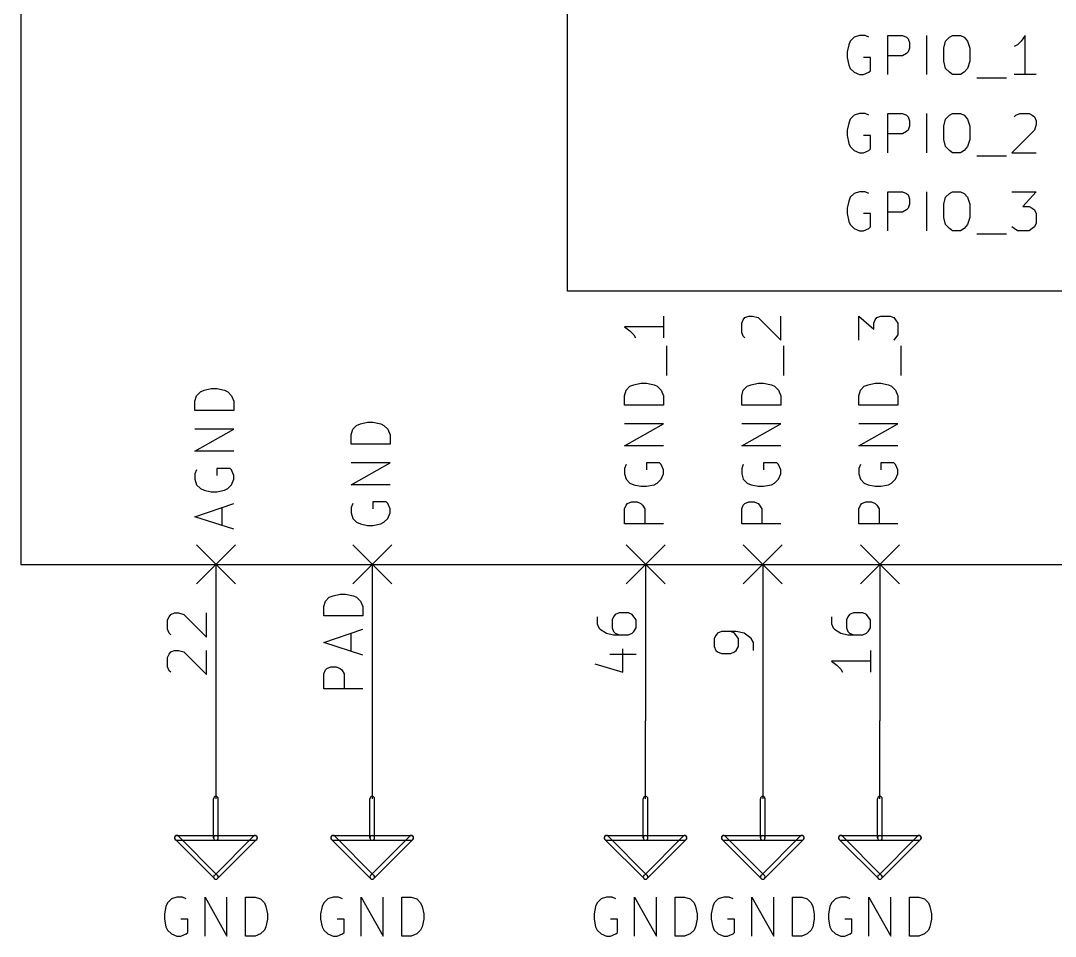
# Model space of a CAD drawing. Extents: x 12 to 829, y -582 to -12.
# Drawn here: x 157.99 to 191.63, y -544.98 to -515.21 of the extents above; entities that cross this region are included whole.
import ezdxf

# ---------------------------------------------------------------- set-up
doc = ezdxf.new("R2010")
doc.units = 0
doc.header["$MEASUREMENT"] = 0
doc.layers.add('BLACK', color=7, linetype='CONTINUOUS')

msp = doc.modelspace()

# ---------------------------------------------------------------- linework, layer by layer
at = {"layer": 'Black'}
for p, q in [((157.988, -410.972), (157.988, -532.892)), ((175.768, -524.002), (175.768, -508.762)), ((185.268, -515.696), (185.09, -515.747)), ((185.445, -515.696), (185.268, -515.696)), ((185.572, -515.747), (185.445, -515.696)), ((186.182, -516.966), (186.182, -515.696)), ((186.182, -515.696), (186.665, -515.696)), ((186.665, -515.696), (186.792, -515.747)), ((187.452, -516.966), (187.452, -515.696)), ((188.189, -515.747), (188.29, -515.696)), ((188.29, -515.696), (188.544, -515.696)), ((188.544, -515.696), (188.671, -515.747)), ((190.652, -515.696), (190.525, -515.874)), ((190.652, -516.966), (190.652, -515.696)), ((184.912, -516.001), (184.861, -516.23)), ((184.963, -515.874), (184.912, -516.001)), ((185.09, -515.747), (184.963, -515.874)), ((186.792, -515.747), (186.842, -515.798)), ((186.842, -515.798), (186.893, -515.925)), ((186.893, -515.925), (186.893, -516.103)), ((188.011, -516.103), (188.062, -515.874)), ((188.062, -515.874), (188.189, -515.747)), ((188.671, -515.747), (188.773, -515.874)), ((188.773, -515.874), (188.849, -516.103)), ((190.398, -516.001), (190.297, -516.052)), ((190.525, -515.874), (190.398, -516.001)), ((184.861, -516.23), (184.861, -516.407)), ((184.861, -516.407), (184.912, -516.661)), ((185.623, -516.407), (185.395, -516.407)), ((185.623, -516.839), (185.623, -516.407)), ((186.665, -516.357), (186.182, -516.357)), ((186.792, -516.28), (186.665, -516.357)), ((186.842, -516.23), (186.792, -516.28)), ((186.893, -516.103), (186.842, -516.23)), ((188.011, -516.534), (188.011, -516.103)), ((188.849, -516.103), (188.849, -516.534)), ((184.912, -516.661), (184.963, -516.763)), ((188.062, -516.763), (188.011, -516.534)), ((188.849, -516.534), (188.773, -516.763)), ((184.963, -516.763), (185.09, -516.89)), ((185.09, -516.89), (185.268, -516.966)), ((185.268, -516.966), (185.395, -516.966)), ((185.395, -516.966), (185.572, -516.89)), ((185.572, -516.89), (185.623, -516.839)), ((188.189, -516.89), (188.062, -516.763)), ((188.29, -516.966), (188.189, -516.89)), ((188.544, -516.966), (188.29, -516.966)), ((188.671, -516.89), (188.544, -516.966)), ((188.773, -516.763), (188.671, -516.89)), ((189.078, -517.068), (190.043, -517.068)), ((191.008, -516.966), (190.297, -516.966)), ((184.963, -518.414), (184.912, -518.541)), ((185.09, -518.287), (184.963, -518.414)), ((185.268, -518.236), (185.09, -518.287)), ((185.445, -518.236), (185.268, -518.236)), ((185.572, -518.287), (185.445, -518.236)), ((186.182, -519.506), (186.182, -518.236)), ((186.182, -518.236), (186.665, -518.236)), ((186.665, -518.236), (186.792, -518.287)), ((186.792, -518.287), (186.842, -518.338)), ((186.842, -518.338), (186.893, -518.465)), ((187.452, -519.506), (187.452, -518.236)), ((188.011, -518.643), (188.062, -518.414)), ((188.062, -518.414), (188.189, -518.287)), ((188.189, -518.287), (188.29, -518.236)), ((188.29, -518.236), (188.544, -518.236)), ((188.544, -518.236), (188.671, -518.287)), ((188.671, -518.287), (188.773, -518.414)), ((188.773, -518.414), (188.849, -518.643)), ((190.297, -518.338), (190.348, -518.287)), ((190.348, -518.287), (190.475, -518.236)), ((190.475, -518.236), (190.779, -518.236)), ((190.779, -518.236), (190.881, -518.287)), ((190.881, -518.287), (190.957, -518.338)), ((190.957, -518.338), (191.008, -518.465)), ((184.912, -518.541), (184.861, -518.77)), ((186.893, -518.643), (186.842, -518.77)), ((186.893, -518.465), (186.893, -518.643)), ((188.011, -519.074), (188.011, -518.643)), ((188.849, -518.643), (188.849, -519.074)), ((191.008, -518.592), (190.957, -518.77)), ((191.008, -518.465), (191.008, -518.592)), ((184.861, -518.77), (184.861, -518.947)), ((184.861, -518.947), (184.912, -519.201)), ((185.623, -518.947), (185.395, -518.947)), ((185.623, -519.379), (185.623, -518.947)), ((186.665, -518.897), (186.182, -518.897)), ((186.792, -518.82), (186.665, -518.897)), ((186.842, -518.77), (186.792, -518.82)), ((188.062, -519.303), (188.011, -519.074)), ((188.849, -519.074), (188.773, -519.303)), ((190.957, -518.77), (190.221, -519.506)), ((184.912, -519.201), (184.963, -519.303)), ((184.963, -519.303), (185.09, -519.43)), ((185.09, -519.43), (185.268, -519.506)), ((185.395, -519.506), (185.572, -519.43)), ((185.572, -519.43), (185.623, -519.379)), ((188.189, -519.43), (188.062, -519.303)), ((188.29, -519.506), (188.189, -519.43)), ((188.671, -519.43), (188.544, -519.506)), ((188.773, -519.303), (188.671, -519.43)), ((185.268, -519.506), (185.395, -519.506)), ((188.544, -519.506), (188.29, -519.506)), ((189.078, -519.608), (190.043, -519.608)), ((190.221, -519.506), (191.008, -519.506)), ((185.268, -520.776), (185.09, -520.827)), ((185.445, -520.776), (185.268, -520.776)), ((185.572, -520.827), (185.445, -520.776)), ((186.182, -522.046), (186.182, -520.776)), ((186.182, -520.776), (186.665, -520.776)), ((186.665, -520.776), (186.792, -520.827)), ((187.452, -522.046), (187.452, -520.776)), ((188.189, -520.827), (188.29, -520.776)), ((188.29, -520.776), (188.544, -520.776)), ((188.544, -520.776), (188.671, -520.827)), ((190.221, -520.776), (191.008, -520.776)), ((191.008, -520.776), (190.576, -521.259)), ((184.912, -521.081), (184.861, -521.31)), ((184.963, -520.954), (184.912, -521.081)), ((185.09, -520.827), (184.963, -520.954)), ((186.792, -520.827), (186.842, -520.878)), ((186.842, -520.878), (186.893, -521.005)), ((186.893, -521.005), (186.893, -521.183)), ((188.011, -521.183), (188.062, -520.954)), ((188.062, -520.954), (188.189, -520.827)), ((188.671, -520.827), (188.773, -520.954)), ((188.773, -520.954), (188.849, -521.183)), ((184.861, -521.31), (184.861, -521.487)), ((186.665, -521.437), (186.182, -521.437)), ((186.792, -521.36), (186.665, -521.437)), ((186.842, -521.31), (186.792, -521.36)), ((186.893, -521.183), (186.842, -521.31)), ((188.011, -521.614), (188.011, -521.183)), ((188.849, -521.183), (188.849, -521.614)), ((190.576, -521.259), (190.779, -521.259)), ((190.779, -521.259), (190.881, -521.31)), ((190.881, -521.31), (190.957, -521.36)), ((190.957, -521.36), (191.008, -521.487)), ((184.861, -521.487), (184.912, -521.741)), ((184.912, -521.741), (184.963, -521.843)), ((185.623, -521.487), (185.395, -521.487)), ((185.623, -521.919), (185.623, -521.487)), ((188.062, -521.843), (188.011, -521.614)), ((188.849, -521.614), (188.773, -521.843)), ((191.008, -521.792), (190.957, -521.919)), ((191.008, -521.487), (191.008, -521.792)), ((184.963, -521.843), (185.09, -521.97)), ((185.09, -521.97), (185.268, -522.046)), ((185.268, -522.046), (185.395, -522.046)), ((185.395, -522.046), (185.572, -521.97)), ((185.572, -521.97), (185.623, -521.919)), ((188.189, -521.97), (188.062, -521.843)), ((188.29, -522.046), (188.189, -521.97)), ((188.544, -522.046), (188.29, -522.046)), ((188.671, -521.97), (188.544, -522.046)), ((188.773, -521.843), (188.671, -521.97)), ((190.297, -521.97), (190.221, -521.919)), ((190.398, -522.046), (190.297, -521.97)), ((190.779, -522.046), (190.398, -522.046)), ((190.881, -521.97), (190.779, -522.046)), ((190.957, -521.919), (190.881, -521.97)), ((189.078, -522.148), (190.043, -522.148)), ((192.278, -524.002), (175.768, -524.002)), ((178.892, -524.815), (178.892, -525.526)), ((181.534, -524.866), (181.661, -524.815)), ((181.661, -524.815), (181.788, -524.815)), ((181.788, -524.815), (181.966, -524.866)), ((182.702, -525.602), (182.702, -524.815)), ((185.242, -525.602), (185.242, -524.815)), ((185.242, -524.815), (185.725, -525.247)), ((185.826, -524.866), (185.953, -524.815)), ((185.953, -524.815), (186.258, -524.815)), ((186.258, -524.815), (186.385, -524.866)), ((181.432, -525.043), (181.483, -524.942)), ((181.432, -525.348), (181.432, -525.043)), ((181.483, -524.942), (181.534, -524.866)), ((181.966, -524.866), (182.702, -525.602)), ((185.725, -525.043), (185.776, -524.942)), ((185.725, -525.247), (185.725, -525.043)), ((185.776, -524.942), (185.826, -524.866)), ((186.385, -524.866), (186.436, -524.942)), ((186.436, -524.942), (186.512, -525.043)), ((186.512, -525.043), (186.512, -525.424)), ((178.892, -525.17), (177.622, -525.17)), ((177.622, -525.17), (177.8, -525.297)), ((177.8, -525.297), (177.927, -525.424)), ((177.927, -525.424), (177.978, -525.526)), ((181.483, -525.475), (181.432, -525.348)), ((181.534, -525.526), (181.483, -525.475)), ((186.512, -525.424), (186.436, -525.526)), ((178.994, -526.745), (178.994, -525.78)), ((182.804, -526.745), (182.804, -525.78)), ((186.436, -525.526), (186.385, -525.602)), ((186.614, -526.745), (186.614, -525.78)), ((163.957, -527.228), (164.186, -527.177)), ((164.186, -527.177), (164.363, -527.177)), ((164.363, -527.177), (164.617, -527.228)), ((177.673, -527.228), (177.8, -527.101)), ((177.8, -527.101), (177.927, -527.05)), ((177.927, -527.05), (178.156, -526.999)), ((178.156, -526.999), (178.333, -526.999)), ((178.333, -526.999), (178.587, -527.05)), ((178.587, -527.05), (178.689, -527.101)), ((178.689, -527.101), (178.816, -527.228)), ((181.483, -527.228), (181.61, -527.101)), ((181.61, -527.101), (181.737, -527.05)), ((181.737, -527.05), (181.966, -526.999)), ((181.966, -526.999), (182.143, -526.999)), ((182.143, -526.999), (182.397, -527.05)), ((182.397, -527.05), (182.499, -527.101)), ((182.499, -527.101), (182.626, -527.228)), ((185.293, -527.228), (185.42, -527.101)), ((185.42, -527.101), (185.547, -527.05)), ((185.547, -527.05), (185.776, -526.999)), ((185.776, -526.999), (185.953, -526.999)), ((185.953, -526.999), (186.207, -527.05)), ((186.207, -527.05), (186.309, -527.101)), ((186.309, -527.101), (186.436, -527.228)), ((163.652, -527.583), (163.703, -527.406)), ((163.703, -527.406), (163.83, -527.279)), ((163.83, -527.279), (163.957, -527.228)), ((164.617, -527.228), (164.719, -527.279)), ((164.719, -527.279), (164.846, -527.406)), ((164.846, -527.406), (164.922, -527.583)), ((177.622, -527.406), (177.673, -527.228)), ((177.622, -527.71), (177.622, -527.406)), ((178.816, -527.228), (178.892, -527.406)), ((178.892, -527.406), (178.892, -527.71)), ((181.432, -527.406), (181.483, -527.228)), ((181.432, -527.71), (181.432, -527.406)), ((182.626, -527.228), (182.702, -527.406)), ((182.702, -527.406), (182.702, -527.71)), ((185.242, -527.406), (185.293, -527.228)), ((185.242, -527.71), (185.242, -527.406)), ((186.436, -527.228), (186.512, -527.406)), ((186.512, -527.406), (186.512, -527.71)), ((163.652, -527.888), (163.652, -527.583)), ((164.922, -527.583), (164.922, -527.888)), ((178.892, -527.71), (177.622, -527.71)), ((182.702, -527.71), (181.432, -527.71)), ((186.512, -527.71), (185.242, -527.71)), ((164.922, -527.888), (163.652, -527.888)), ((163.652, -529.209), (164.922, -528.498)), ((164.922, -528.498), (163.652, -528.498)), ((168.732, -528.676), (168.783, -528.498)), ((168.783, -528.498), (168.91, -528.371)), ((168.91, -528.371), (169.037, -528.32)), ((169.037, -528.32), (169.266, -528.269)), ((169.266, -528.269), (169.443, -528.269)), ((169.443, -528.269), (169.697, -528.32)), ((169.697, -528.32), (169.799, -528.371)), ((169.799, -528.371), (169.926, -528.498)), ((169.926, -528.498), (170.002, -528.676)), ((177.622, -529.031), (178.892, -528.32)), ((178.892, -528.32), (177.622, -528.32)), ((181.432, -529.031), (182.702, -528.32)), ((182.702, -528.32), (181.432, -528.32)), ((185.242, -529.031), (186.512, -528.32)), ((186.512, -528.32), (185.242, -528.32)), ((168.732, -528.98), (168.732, -528.676)), ((170.002, -528.676), (170.002, -528.98)), ((170.002, -528.98), (168.732, -528.98)), ((178.892, -529.031), (177.622, -529.031)), ((182.702, -529.031), (181.432, -529.031)), ((186.512, -529.031), (185.242, -529.031)), ((164.922, -529.209), (163.652, -529.209)), ((163.703, -529.819), (163.652, -529.946)), ((164.795, -529.768), (164.363, -529.768)), ((164.363, -529.768), (164.363, -529.996)), ((164.846, -529.819), (164.795, -529.768)), ((164.922, -529.996), (164.846, -529.819)), ((168.732, -530.301), (170.002, -529.59)), ((170.002, -529.59), (168.732, -529.59)), ((177.673, -529.641), (177.622, -529.768)), ((177.622, -529.768), (177.622, -529.946)), ((178.765, -529.59), (178.333, -529.59)), ((178.333, -529.59), (178.333, -529.819)), ((178.816, -529.641), (178.765, -529.59)), ((178.892, -529.819), (178.816, -529.641)), ((178.892, -529.946), (178.892, -529.819)), ((181.483, -529.641), (181.432, -529.768)), ((181.432, -529.768), (181.432, -529.946)), ((182.575, -529.59), (182.143, -529.59)), ((182.143, -529.59), (182.143, -529.819)), ((182.626, -529.641), (182.575, -529.59)), ((182.702, -529.819), (182.626, -529.641)), ((182.702, -529.946), (182.702, -529.819)), ((185.293, -529.641), (185.242, -529.768)), ((185.242, -529.768), (185.242, -529.946)), ((186.385, -529.59), (185.953, -529.59)), ((185.953, -529.59), (185.953, -529.819)), ((186.436, -529.641), (186.385, -529.59)), ((186.512, -529.819), (186.436, -529.641)), ((186.512, -529.946), (186.512, -529.819)), ((163.652, -529.946), (163.652, -530.123)), ((163.652, -530.123), (163.703, -530.301)), ((164.846, -530.301), (164.922, -530.123)), ((164.922, -530.123), (164.922, -529.996)), ((177.622, -529.946), (177.673, -530.123)), ((177.673, -530.123), (177.8, -530.25)), ((178.689, -530.25), (178.816, -530.123)), ((178.816, -530.123), (178.892, -529.946)), ((181.432, -529.946), (181.483, -530.123)), ((181.483, -530.123), (181.61, -530.25)), ((182.499, -530.25), (182.626, -530.123)), ((182.626, -530.123), (182.702, -529.946)), ((185.242, -529.946), (185.293, -530.123)), ((185.293, -530.123), (185.42, -530.25)), ((186.309, -530.25), (186.436, -530.123)), ((186.436, -530.123), (186.512, -529.946)), ((163.703, -530.301), (163.83, -530.428)), ((163.83, -530.428), (163.957, -530.479)), ((163.957, -530.479), (164.186, -530.53)), ((164.186, -530.53), (164.363, -530.53)), ((164.363, -530.53), (164.617, -530.479)), ((164.617, -530.479), (164.719, -530.428)), ((164.719, -530.428), (164.846, -530.301)), ((170.002, -530.301), (168.732, -530.301)), ((177.8, -530.25), (177.927, -530.301)), ((177.927, -530.301), (178.156, -530.352)), ((178.156, -530.352), (178.333, -530.352)), ((178.333, -530.352), (178.587, -530.301)), ((178.587, -530.301), (178.689, -530.25)), ((181.61, -530.25), (181.737, -530.301)), ((181.737, -530.301), (181.966, -530.352)), ((181.966, -530.352), (182.143, -530.352)), ((182.143, -530.352), (182.397, -530.301)), ((182.397, -530.301), (182.499, -530.25)), ((185.42, -530.25), (185.547, -530.301)), ((185.547, -530.301), (185.776, -530.352)), ((185.776, -530.352), (185.953, -530.352)), ((185.953, -530.352), (186.207, -530.301)), ((186.207, -530.301), (186.309, -530.25)), ((169.875, -530.86), (169.443, -530.86)), ((169.443, -530.86), (169.443, -531.089)), ((169.926, -530.911), (169.875, -530.86)), ((177.724, -530.911), (177.851, -530.86)), ((177.851, -530.86), (178.029, -530.86)), ((178.029, -530.86), (178.156, -530.911)), ((181.534, -530.911), (181.661, -530.86)), ((181.661, -530.86), (181.839, -530.86)), ((181.839, -530.86), (181.966, -530.911)), ((185.344, -530.911), (185.471, -530.86)), ((185.471, -530.86), (185.649, -530.86)), ((185.649, -530.86), (185.776, -530.911)), ((163.652, -531.343), (164.922, -530.911)), ((164.541, -531.622), (164.541, -531.038)), ((168.783, -530.911), (168.732, -531.038)), ((168.732, -531.038), (168.732, -531.216)), ((170.002, -531.089), (169.926, -530.911)), ((170.002, -531.216), (170.002, -531.089)), ((177.622, -531.089), (177.673, -530.962)), ((177.622, -531.571), (177.622, -531.089)), ((177.673, -530.962), (177.724, -530.911)), ((178.156, -530.911), (178.206, -530.962)), ((178.206, -530.962), (178.283, -531.089)), ((178.283, -531.089), (178.283, -531.571)), ((181.432, -531.089), (181.483, -530.962)), ((181.432, -531.571), (181.432, -531.089)), ((181.483, -530.962), (181.534, -530.911)), ((181.966, -530.911), (182.016, -530.962)), ((182.016, -530.962), (182.093, -531.089)), ((182.093, -531.089), (182.093, -531.571)), ((185.242, -531.089), (185.293, -530.962)), ((185.242, -531.571), (185.242, -531.089)), ((185.293, -530.962), (185.344, -530.911)), ((185.776, -530.911), (185.826, -530.962)), ((185.826, -530.962), (185.903, -531.089)), ((185.903, -531.089), (185.903, -531.571)), ((164.922, -531.749), (163.652, -531.343)), ((168.732, -531.216), (168.783, -531.393)), ((168.783, -531.393), (168.91, -531.52)), ((168.91, -531.52), (169.037, -531.571)), ((169.697, -531.571), (169.799, -531.52)), ((169.799, -531.52), (169.926, -531.393)), ((169.926, -531.393), (170.002, -531.216)), ((169.037, -531.571), (169.266, -531.622)), ((169.266, -531.622), (169.443, -531.622)), ((169.443, -531.622), (169.697, -531.571)), ((178.892, -531.571), (177.622, -531.571)), ((182.702, -531.571), (181.432, -531.571)), ((186.512, -531.571), (185.242, -531.571)), ((163.703, -532.257), (164.973, -533.527)), ((164.973, -532.257), (163.703, -533.527)), ((168.783, -532.257), (170.053, -533.527)), ((170.053, -532.257), (168.783, -533.527)), ((177.673, -532.257), (178.943, -533.527)), ((178.943, -532.257), (177.673, -533.527)), ((181.483, -532.257), (182.753, -533.527)), ((182.753, -532.257), (181.483, -533.527)), ((185.293, -532.257), (186.563, -533.527)), ((186.563, -532.257), (185.293, -533.527)), ((157.988, -532.892), (192.278, -532.892)), ((164.338, -532.892), (164.338, -537.972)), ((169.418, -532.892), (169.418, -537.972)), ((178.308, -532.892), (178.308, -537.972)), ((182.118, -532.892), (182.118, -537.972)), ((185.928, -532.892), (185.928, -537.972)), ((168.148, -533.908), (168.377, -533.857)), ((168.377, -533.857), (168.554, -533.857)), ((168.554, -533.857), (168.808, -533.908)), ((167.843, -534.264), (167.894, -534.086)), ((167.894, -534.086), (168.021, -533.959)), ((168.021, -533.959), (168.148, -533.908)), ((168.808, -533.908), (168.91, -533.959)), ((168.91, -533.959), (169.037, -534.086)), ((169.037, -534.086), (169.113, -534.264)), ((162.814, -534.594), (162.865, -534.518)), ((162.865, -534.518), (162.992, -534.467)), ((162.992, -534.467), (163.119, -534.467)), ((163.119, -534.467), (163.297, -534.518)), ((163.297, -534.518), (164.033, -535.254)), ((164.033, -535.254), (164.033, -534.467)), ((167.843, -534.568), (167.843, -534.264)), ((169.113, -534.568), (167.843, -534.568)), ((169.113, -534.264), (169.113, -534.568)), ((177.317, -534.518), (177.267, -534.594)), ((177.444, -534.467), (177.317, -534.518)), ((177.749, -534.467), (177.444, -534.467)), ((177.876, -534.518), (177.749, -534.467)), ((177.927, -534.594), (177.876, -534.518)), ((184.937, -534.518), (184.887, -534.594)), ((185.064, -534.467), (184.937, -534.518)), ((185.369, -534.467), (185.064, -534.467)), ((185.496, -534.518), (185.369, -534.467)), ((185.547, -534.594), (185.496, -534.518)), ((162.763, -534.695), (162.814, -534.594)), ((162.763, -535), (162.763, -534.695)), ((176.733, -534.594), (176.733, -534.822)), ((176.733, -534.822), (176.784, -534.949)), ((177.267, -534.594), (177.216, -534.695)), ((177.216, -534.695), (177.216, -534.949)), ((178.003, -534.695), (177.927, -534.594)), ((178.003, -534.949), (178.003, -534.695)), ((184.353, -534.594), (184.353, -534.822)), ((184.353, -534.822), (184.404, -534.949)), ((184.887, -534.594), (184.836, -534.695)), ((184.836, -534.695), (184.836, -534.949)), ((185.623, -534.695), (185.547, -534.594)), ((185.623, -534.949), (185.623, -534.695)), ((162.814, -535.127), (162.763, -535)), ((162.865, -535.178), (162.814, -535.127)), ((167.843, -535.432), (169.113, -535)), ((168.732, -535.711), (168.732, -535.127)), ((176.784, -534.949), (176.835, -535)), ((176.835, -535), (177.038, -535.127)), ((177.038, -535.127), (177.267, -535.178)), ((177.216, -534.949), (177.267, -535.076)), ((177.267, -535.076), (177.317, -535.127)), ((177.267, -535.178), (177.749, -535.178)), ((177.317, -535.127), (177.444, -535.178)), ((177.749, -535.178), (177.876, -535.127)), ((177.876, -535.127), (177.927, -535.076)), ((177.927, -535.076), (178.003, -534.949)), ((180.594, -535.203), (180.543, -535.305)), ((180.645, -535.127), (180.594, -535.203)), ((180.772, -535.076), (180.645, -535.127)), ((181.254, -535.076), (180.772, -535.076)), ((181.204, -535.127), (181.077, -535.076)), ((181.254, -535.203), (181.204, -535.127)), ((181.508, -535.127), (181.254, -535.076)), ((181.331, -535.305), (181.254, -535.203)), ((181.686, -535.254), (181.508, -535.127)), ((184.404, -534.949), (184.455, -535)), ((184.455, -535), (184.658, -535.127)), ((184.658, -535.127), (184.887, -535.178)), ((184.836, -534.949), (184.887, -535.076)), ((184.887, -535.076), (184.937, -535.127)), ((184.887, -535.178), (185.369, -535.178)), ((184.937, -535.127), (185.064, -535.178)), ((185.369, -535.178), (185.496, -535.127)), ((185.496, -535.127), (185.547, -535.076)), ((185.547, -535.076), (185.623, -534.949)), ((169.113, -535.838), (167.843, -535.432)), ((180.543, -535.305), (180.543, -535.559)), ((180.543, -535.559), (180.594, -535.686)), ((181.254, -535.686), (181.331, -535.559)), ((181.331, -535.559), (181.331, -535.305)), ((181.737, -535.305), (181.686, -535.254)), ((181.813, -535.432), (181.737, -535.305)), ((181.813, -535.686), (181.813, -535.432)), ((162.763, -535.915), (162.814, -535.813)), ((162.763, -536.219), (162.763, -535.915)), ((162.814, -535.813), (162.865, -535.737)), ((162.865, -535.737), (162.992, -535.686)), ((162.992, -535.686), (163.119, -535.686)), ((163.119, -535.686), (163.297, -535.737)), ((163.297, -535.737), (164.033, -536.473)), ((164.033, -536.473), (164.033, -535.686)), ((177.14, -535.813), (178.003, -535.813)), ((177.571, -536.397), (177.571, -535.635)), ((180.594, -535.686), (180.645, -535.737)), ((180.645, -535.737), (180.772, -535.788)), ((180.772, -535.788), (181.077, -535.788)), ((181.077, -535.788), (181.204, -535.737)), ((181.204, -535.737), (181.254, -535.686)), ((185.623, -535.686), (185.623, -536.397)), ((162.814, -536.346), (162.763, -536.219)), ((167.945, -536.27), (168.072, -536.219)), ((168.072, -536.219), (168.25, -536.219)), ((168.25, -536.219), (168.377, -536.27)), ((176.657, -536.118), (177.571, -536.397)), ((185.623, -536.042), (184.353, -536.042)), ((184.353, -536.042), (184.531, -536.169)), ((184.531, -536.169), (184.658, -536.296)), ((162.865, -536.397), (162.814, -536.346)), ((167.843, -536.448), (167.894, -536.321)), ((167.843, -536.931), (167.843, -536.448)), ((167.894, -536.321), (167.945, -536.27)), ((168.377, -536.27), (168.427, -536.321)), ((168.427, -536.321), (168.504, -536.448)), ((168.504, -536.448), (168.504, -536.931)), ((184.658, -536.296), (184.709, -536.397)), ((169.113, -536.931), (167.843, -536.931)), ((164.338, -537.972), (164.338, -540.512)), ((169.418, -537.972), (169.418, -540.512)), ((178.308, -540.512), (178.308, -537.972)), ((182.118, -537.972), (182.118, -540.512)), ((185.928, -540.512), (185.928, -537.972)), ((164.262, -541.782), (164.262, -540.512)), ((164.414, -541.782), (164.414, -540.512)), ((169.342, -541.782), (169.342, -540.512)), ((169.494, -541.782), (169.494, -540.512)), ((178.232, -541.782), (178.232, -540.512)), ((178.384, -541.782), (178.384, -540.512)), ((182.042, -541.782), (182.042, -540.512)), ((182.194, -541.782), (182.194, -540.512)), ((185.852, -541.782), (185.852, -540.512)), ((186.004, -541.782), (186.004, -540.512)), ((164.287, -543.103), (163.017, -541.833)), ((163.068, -541.706), (164.338, -541.706)), ((163.068, -541.858), (164.338, -541.858)), ((164.389, -543.001), (163.119, -541.731)), ((165.557, -541.731), (164.287, -543.001)), ((164.338, -541.706), (165.608, -541.706)), ((164.338, -541.858), (165.608, -541.858)), ((165.659, -541.833), (164.389, -543.103)), ((169.367, -543.103), (168.097, -541.833)), ((168.148, -541.706), (169.418, -541.706)), ((168.148, -541.858), (169.418, -541.858)), ((169.469, -543.001), (168.199, -541.731)), ((170.637, -541.731), (169.367, -543.001)), ((169.418, -541.706), (170.688, -541.706)), ((169.418, -541.858), (170.688, -541.858)), ((170.739, -541.833), (169.469, -543.103)), ((178.257, -543.103), (176.987, -541.833)), ((177.038, -541.706), (178.308, -541.706)), ((177.038, -541.858), (178.308, -541.858)), ((178.359, -543.001), (177.089, -541.731)), ((179.527, -541.731), (178.257, -543.001)), ((178.308, -541.706), (179.578, -541.706)), ((178.308, -541.858), (179.578, -541.858)), ((179.629, -541.833), (178.359, -543.103)), ((182.067, -543.103), (180.797, -541.833)), ((180.848, -541.706), (182.118, -541.706)), ((180.848, -541.858), (182.118, -541.858)), ((182.169, -543.001), (180.899, -541.731)), ((183.337, -541.731), (182.067, -543.001)), ((182.118, -541.706), (183.388, -541.706)), ((182.118, -541.858), (183.388, -541.858)), ((183.439, -541.833), (182.169, -543.103)), ((185.877, -543.103), (184.607, -541.833)), ((184.658, -541.706), (185.928, -541.706)), ((184.658, -541.858), (185.928, -541.858)), ((185.979, -543.001), (184.709, -541.731)), ((187.147, -541.731), (185.877, -543.001)), ((185.928, -541.706), (187.198, -541.706)), ((185.928, -541.858), (187.198, -541.858)), ((187.249, -541.833), (185.979, -543.103)), ((162.763, -543.89), (162.712, -544.017)), ((162.89, -543.763), (162.763, -543.89)), ((163.068, -543.712), (162.89, -543.763)), ((163.246, -543.712), (163.068, -543.712)), ((163.373, -543.763), (163.246, -543.712)), ((163.982, -544.982), (163.982, -543.712)), ((163.982, -543.712), (164.694, -544.982)), ((164.694, -544.982), (164.694, -543.712)), ((165.303, -544.982), (165.303, -543.712)), ((165.303, -543.712), (165.608, -543.712)), ((165.608, -543.712), (165.786, -543.763)), ((165.786, -543.763), (165.913, -543.89)), ((165.913, -543.89), (165.964, -544.017)), ((167.843, -543.89), (167.792, -544.017)), ((167.97, -543.763), (167.843, -543.89)), ((168.148, -543.712), (167.97, -543.763)), ((168.326, -543.712), (168.148, -543.712)), ((168.453, -543.763), (168.326, -543.712)), ((169.062, -544.982), (169.062, -543.712)), ((169.062, -543.712), (169.774, -544.982)), ((169.774, -544.982), (169.774, -543.712)), ((170.383, -544.982), (170.383, -543.712)), ((170.383, -543.712), (170.688, -543.712)), ((170.688, -543.712), (170.866, -543.763)), ((170.866, -543.763), (170.993, -543.89)), ((170.993, -543.89), (171.044, -544.017)), ((176.733, -543.89), (176.682, -544.017)), ((176.86, -543.763), (176.733, -543.89)), ((177.038, -543.712), (176.86, -543.763)), ((177.216, -543.712), (177.038, -543.712)), ((177.343, -543.763), (177.216, -543.712)), ((177.952, -544.982), (177.952, -543.712)), ((177.952, -543.712), (178.664, -544.982)), ((178.664, -544.982), (178.664, -543.712)), ((179.273, -544.982), (179.273, -543.712)), ((179.273, -543.712), (179.578, -543.712)), ((179.578, -543.712), (179.756, -543.763)), ((179.756, -543.763), (179.883, -543.89)), ((179.883, -543.89), (179.934, -544.017)), ((180.543, -543.89), (180.492, -544.017)), ((180.67, -543.763), (180.543, -543.89)), ((180.848, -543.712), (180.67, -543.763)), ((181.026, -543.712), (180.848, -543.712)), ((181.153, -543.763), (181.026, -543.712)), ((181.762, -544.982), (181.762, -543.712)), ((181.762, -543.712), (182.474, -544.982)), ((182.474, -544.982), (182.474, -543.712)), ((183.083, -544.982), (183.083, -543.712)), ((183.083, -543.712), (183.388, -543.712)), ((183.388, -543.712), (183.566, -543.763)), ((183.566, -543.763), (183.693, -543.89)), ((183.693, -543.89), (183.744, -544.017)), ((184.353, -543.89), (184.302, -544.017)), ((184.48, -543.763), (184.353, -543.89)), ((184.658, -543.712), (184.48, -543.763)), ((184.836, -543.712), (184.658, -543.712)), ((184.963, -543.763), (184.836, -543.712)), ((185.572, -544.982), (185.572, -543.712)), ((185.572, -543.712), (186.284, -544.982)), ((186.284, -544.982), (186.284, -543.712)), ((186.893, -544.982), (186.893, -543.712)), ((186.893, -543.712), (187.198, -543.712)), ((187.198, -543.712), (187.376, -543.763)), ((187.376, -543.763), (187.503, -543.89)), ((187.503, -543.89), (187.554, -544.017)), ((162.712, -544.017), (162.662, -544.246)), ((162.662, -544.246), (162.662, -544.424)), ((165.964, -544.017), (166.014, -544.246)), ((166.014, -544.246), (166.014, -544.424)), ((167.792, -544.017), (167.742, -544.246)), ((167.742, -544.246), (167.742, -544.424)), ((171.044, -544.017), (171.094, -544.246)), ((171.094, -544.246), (171.094, -544.424)), ((176.682, -544.017), (176.632, -544.246)), ((176.632, -544.246), (176.632, -544.424)), ((179.934, -544.017), (179.984, -544.246)), ((179.984, -544.246), (179.984, -544.424)), ((180.492, -544.017), (180.442, -544.246)), ((180.442, -544.246), (180.442, -544.424)), ((183.744, -544.017), (183.794, -544.246)), ((183.794, -544.246), (183.794, -544.424)), ((184.302, -544.017), (184.252, -544.246)), ((184.252, -544.246), (184.252, -544.424)), ((187.554, -544.017), (187.604, -544.246)), ((187.604, -544.246), (187.604, -544.424)), ((162.662, -544.424), (162.712, -544.678)), ((163.424, -544.424), (163.195, -544.424)), ((163.424, -544.855), (163.424, -544.424)), ((166.014, -544.424), (165.964, -544.678)), ((167.742, -544.424), (167.792, -544.678)), ((168.504, -544.424), (168.275, -544.424)), ((168.504, -544.855), (168.504, -544.424)), ((171.094, -544.424), (171.044, -544.678)), ((176.632, -544.424), (176.682, -544.678)), ((177.394, -544.424), (177.165, -544.424)), ((177.394, -544.855), (177.394, -544.424)), ((179.984, -544.424), (179.934, -544.678)), ((180.442, -544.424), (180.492, -544.678)), ((181.204, -544.424), (180.975, -544.424)), ((181.204, -544.855), (181.204, -544.424)), ((183.794, -544.424), (183.744, -544.678)), ((184.252, -544.424), (184.302, -544.678)), ((185.014, -544.424), (184.785, -544.424)), ((185.014, -544.855), (185.014, -544.424)), ((187.604, -544.424), (187.554, -544.678)), ((162.712, -544.678), (162.763, -544.779)), ((162.763, -544.779), (162.89, -544.906)), ((162.89, -544.906), (163.068, -544.982)), ((163.068, -544.982), (163.195, -544.982)), ((163.195, -544.982), (163.373, -544.906)), ((163.373, -544.906), (163.424, -544.855)), ((165.608, -544.982), (165.303, -544.982)), ((165.786, -544.906), (165.608, -544.982)), ((165.913, -544.779), (165.786, -544.906)), ((165.964, -544.678), (165.913, -544.779)), ((167.792, -544.678), (167.843, -544.779)), ((167.843, -544.779), (167.97, -544.906)), ((167.97, -544.906), (168.148, -544.982)), ((168.148, -544.982), (168.275, -544.982)), ((168.275, -544.982), (168.453, -544.906)), ((168.453, -544.906), (168.504, -544.855)), ((170.688, -544.982), (170.383, -544.982)), ((170.866, -544.906), (170.688, -544.982)), ((170.993, -544.779), (170.866, -544.906)), ((171.044, -544.678), (170.993, -544.779)), ((176.682, -544.678), (176.733, -544.779)), ((176.733, -544.779), (176.86, -544.906)), ((176.86, -544.906), (177.038, -544.982)), ((177.038, -544.982), (177.165, -544.982)), ((177.165, -544.982), (177.343, -544.906)), ((177.343, -544.906), (177.394, -544.855)), ((179.578, -544.982), (179.273, -544.982)), ((179.756, -544.906), (179.578, -544.982)), ((179.883, -544.779), (179.756, -544.906)), ((179.934, -544.678), (179.883, -544.779)), ((180.492, -544.678), (180.543, -544.779)), ((180.543, -544.779), (180.67, -544.906)), ((180.67, -544.906), (180.848, -544.982)), ((180.848, -544.982), (180.975, -544.982)), ((180.975, -544.982), (181.153, -544.906)), ((181.153, -544.906), (181.204, -544.855)), ((183.388, -544.982), (183.083, -544.982)), ((183.566, -544.906), (183.388, -544.982)), ((183.693, -544.779), (183.566, -544.906)), ((183.744, -544.678), (183.693, -544.779)), ((184.302, -544.678), (184.353, -544.779)), ((184.353, -544.779), (184.48, -544.906)), ((184.48, -544.906), (184.658, -544.982)), ((184.658, -544.982), (184.785, -544.982)), ((184.785, -544.982), (184.963, -544.906)), ((184.963, -544.906), (185.014, -544.855)), ((187.198, -544.982), (186.893, -544.982)), ((187.376, -544.906), (187.198, -544.982)), ((187.503, -544.779), (187.376, -544.906)), ((187.554, -544.678), (187.503, -544.779))]:
    msp.add_line(p, q, dxfattribs=at)
for centre, start, end in [((164.338, -540.512), 360, 540), ((169.418, -540.512), 360, 540), ((178.308, -540.512), 360, 540), ((182.118, -540.512), 360, 540), ((185.928, -540.512), 360, 540), ((163.068, -541.782), 405, 585), ((163.068, -541.782), 90, 270), ((164.338, -541.782), 90, 270), ((164.338, -541.782), 180, 360), ((164.338, -541.782), 270, 450), ((165.608, -541.782), 315, 495), ((165.608, -541.782), 270, 450), ((168.148, -541.782), 405, 585), ((168.148, -541.782), 90, 270), ((169.418, -541.782), 90, 270), ((169.418, -541.782), 180, 360), ((169.418, -541.782), 270, 450), ((170.688, -541.782), 315, 495), ((170.688, -541.782), 270, 450), ((177.038, -541.782), 405, 585), ((177.038, -541.782), 90, 270), ((178.308, -541.782), 90, 270), ((178.308, -541.782), 180, 360), ((178.308, -541.782), 270, 450), ((179.578, -541.782), 315, 495), ((179.578, -541.782), 270, 450), ((180.848, -541.782), 405, 585), ((180.848, -541.782), 90, 270), ((182.118, -541.782), 90, 270), ((182.118, -541.782), 180, 360), ((182.118, -541.782), 270, 450), ((183.388, -541.782), 315, 495), ((183.388, -541.782), 270, 450), ((184.658, -541.782), 405, 585), ((184.658, -541.782), 90, 270), ((185.928, -541.782), 90, 270), ((185.928, -541.782), 180, 360), ((185.928, -541.782), 270, 450), ((187.198, -541.782), 315, 495), ((187.198, -541.782), 270, 450), ((164.338, -543.052), 495, 675), ((164.338, -543.052), 225, 405), ((169.418, -543.052), 495, 675), ((169.418, -543.052), 225, 405), ((178.308, -543.052), 495, 675), ((178.308, -543.052), 225, 405), ((182.118, -543.052), 495, 675), ((182.118, -543.052), 225, 405), ((185.928, -543.052), 495, 675), ((185.928, -543.052), 225, 405)]:
    msp.add_arc(centre, 0.0762, start, end, dxfattribs=at)

doc.saveas('drawing.dxf')
